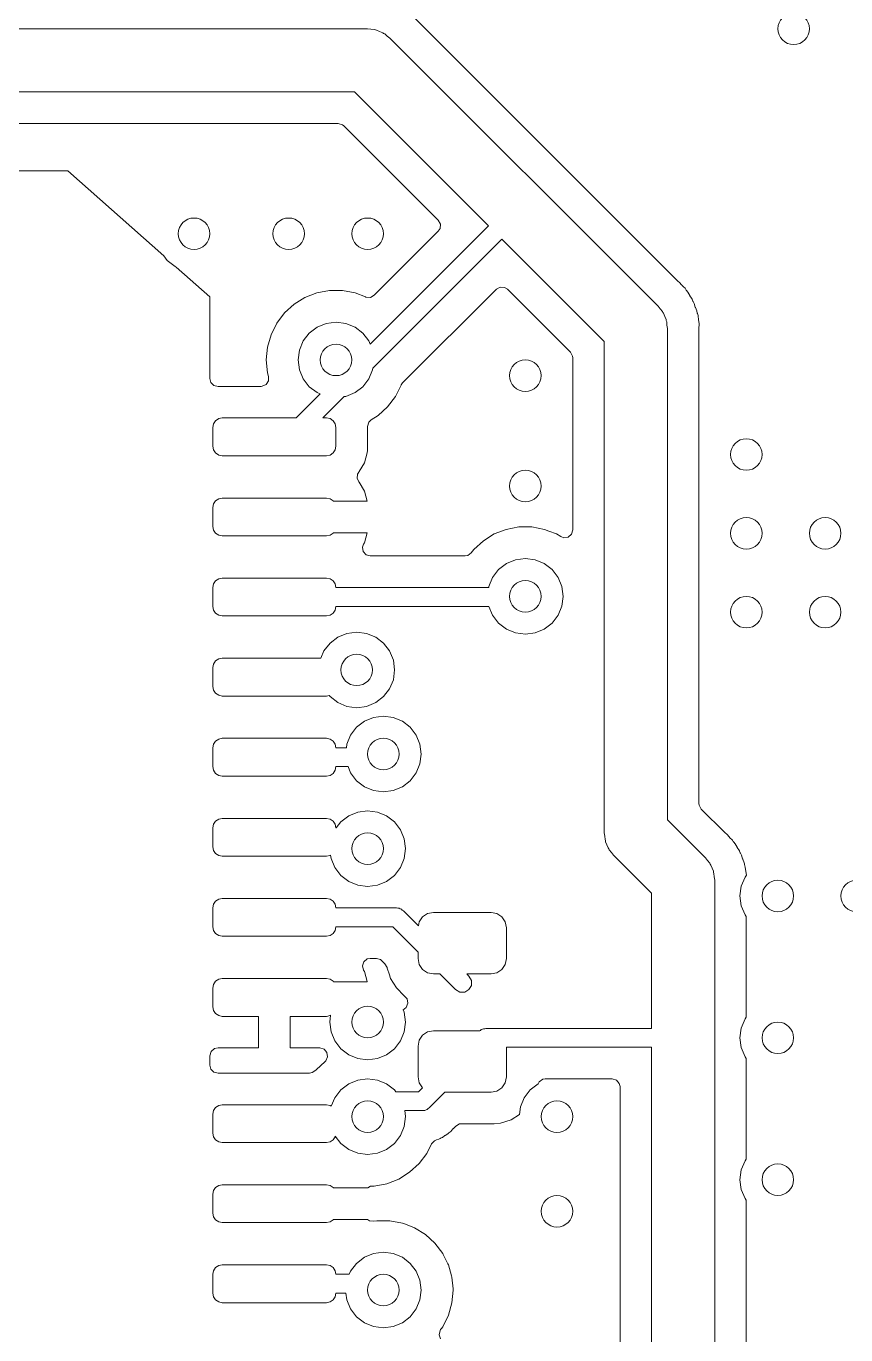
# Model space of a CAD drawing. Header units: millimetres. Extents: x 0 to 594, y 0 to 420.
# Drawn here: x 217.78 to 243.75, y 235.14 to 276.64 of the extents above; entities that cross this region are included whole.
import ezdxf

# ---------------------------------------------------------------- set-up
doc = ezdxf.new("R2010")
doc.units = ezdxf.units.MM
doc.linetypes.add('K5LT32768', pattern=[0])
picture_1 = doc.add_image_def('image1.png', size_in_pixel=(1000, 1000))

msp = doc.modelspace()

# ---------------------------------------------------------------- linework, layer by layer
at = {"color": 7, "linetype": 'K5LT32768', "lineweight": 18}
for p, q in [((238.419, 268.569), (230.033, 276.956)), ((214.9, 276.559), (225.6, 276.559)), ((225.6, 276.559), (228.6, 276.559)), ((228.6, 276.559), (228.706, 276.544)), ((228.706, 276.544), (228.812, 276.536)), ((228.812, 276.536), (228.846, 276.523)), ((228.846, 276.523), (228.882, 276.518)), ((228.882, 276.518), (228.979, 276.474)), ((228.979, 276.474), (229.079, 276.437)), ((229.079, 276.437), (229.108, 276.415)), ((229.108, 276.415), (229.14, 276.4)), ((229.14, 276.4), (229.221, 276.33)), ((229.221, 276.33), (229.307, 276.266)), ((229.307, 276.266), (237.807, 267.766)), ((225.6, 274.559), (214.6, 274.559)), ((228.186, 274.559), (225.6, 274.559)), ((232.431, 270.314), (228.186, 274.559)), ((214.396, 273.558), (225.396, 273.558)), ((225.396, 273.558), (227.668, 273.558)), ((227.668, 273.558), (227.802, 273.518)), ((227.802, 273.518), (227.844, 273.485)), ((227.844, 273.485), (230.84, 270.489)), ((219.1, 272.059), (202.6, 272.059)), ((222.137, 269.359), (219.1, 272.059)), ((228.679, 266.562), (232.431, 270.314)), ((230.84, 270.489), (230.907, 270.367)), ((230.897, 270.227), (230.84, 270.138)), ((230.907, 270.367), (230.897, 270.227)), ((232.855, 269.89), (228.766, 265.801)), ((230.84, 270.138), (228.81, 268.109)), ((236.1, 266.645), (232.855, 269.89)), ((222.251, 269.21), (222.137, 269.359)), ((222.5, 269.02), (222.251, 269.21)), ((222.536, 269.005), (222.5, 269.02)), ((223.6, 268.059), (222.536, 269.005)), ((238.431, 268.559), (238.419, 268.569)), ((238.486, 268.517), (238.431, 268.559)), ((226.995, 268.185), (226.615, 268.038)), ((227.396, 268.26), (226.995, 268.185)), ((227.804, 268.26), (227.396, 268.26)), ((228.205, 268.185), (227.804, 268.26)), ((228.53, 268.059), (228.205, 268.185)), ((229.709, 265.328), (232.679, 268.299)), ((232.679, 268.299), (232.802, 268.366)), ((232.802, 268.366), (232.941, 268.356)), ((232.941, 268.356), (233.03, 268.299)), ((233.03, 268.299), (235.026, 266.303)), ((238.549, 268.443), (238.486, 268.517)), ((238.565, 268.424), (238.549, 268.443)), ((238.572, 268.417), (238.565, 268.424)), ((238.608, 268.38), (238.572, 268.417)), ((238.659, 268.33), (238.608, 268.38)), ((238.696, 268.273), (238.659, 268.33)), ((238.706, 268.26), (238.696, 268.273)), ((238.751, 268.208), (238.706, 268.26)), ((238.81, 268.101), (238.751, 268.208)), ((223.6, 265.467), (223.6, 268.059)), ((226.268, 267.823), (225.966, 267.548)), ((226.614, 268.038), (226.268, 267.823)), ((228.545, 268.053), (228.53, 268.059)), ((228.548, 268.052), (228.545, 268.053)), ((228.687, 268.042), (228.548, 268.052)), ((228.81, 268.109), (228.687, 268.042)), ((237.807, 267.766), (237.871, 267.68)), ((238.815, 268.093), (238.81, 268.101)), ((238.863, 268.02), (238.815, 268.093)), ((238.883, 267.99), (238.863, 268.02)), ((238.908, 267.926), (238.883, 267.99)), ((238.915, 267.912), (238.908, 267.926)), ((238.948, 267.852), (238.915, 267.912)), ((238.985, 267.735), (238.948, 267.852)), ((238.988, 267.726), (238.985, 267.735)), ((239.033, 267.612), (238.988, 267.726)), ((225.966, 267.548), (225.72, 267.222)), ((237.871, 267.68), (237.941, 267.599)), ((237.941, 267.599), (237.956, 267.567)), ((237.956, 267.567), (237.977, 267.538)), ((237.977, 267.538), (238.015, 267.438)), ((238.015, 267.438), (238.059, 267.341)), ((238.059, 267.341), (238.064, 267.305)), ((238.064, 267.305), (238.077, 267.271)), ((239.046, 267.545), (239.033, 267.612)), ((239.049, 267.529), (239.046, 267.545)), ((239.07, 267.464), (239.049, 267.529)), ((239.071, 267.449), (239.07, 267.464)), ((239.082, 267.342), (239.071, 267.449)), ((239.084, 267.332), (239.082, 267.342)), ((239.105, 267.212), (239.084, 267.332)), ((225.72, 267.222), (225.539, 266.857)), ((226.561, 266.659), (226.751, 266.907)), ((226.751, 266.907), (227, 267.098)), ((227, 267.098), (227.289, 267.218)), ((227.289, 267.218), (227.6, 267.259)), ((227.6, 267.259), (227.91, 267.218)), ((227.91, 267.218), (228.2, 267.098)), ((228.2, 267.098), (228.448, 266.907)), ((228.448, 266.907), (228.639, 266.659)), ((238.077, 267.271), (238.085, 267.165)), ((238.085, 267.165), (238.1, 267.059)), ((238.1, 267.059), (238.1, 251.473)), ((239.101, 267.033), (239.105, 267.212)), ((239.101, 251.99), (239.101, 267.033)), ((225.427, 266.465), (225.389, 266.059)), ((225.539, 266.857), (225.427, 266.465)), ((226.441, 266.369), (226.561, 266.659)), ((228.639, 266.659), (228.679, 266.562)), ((236.1, 251.059), (236.1, 266.645)), ((225.389, 266.059), (225.427, 265.653)), ((226.4, 266.059), (226.441, 266.369)), ((226.441, 265.748), (226.4, 266.059)), ((235.026, 266.303), (235.093, 266.18)), ((235.093, 266.18), (235.099, 266.127)), ((235.099, 266.127), (235.099, 260.665)), ((225.427, 265.653), (225.46, 265.536)), ((226.561, 265.459), (226.441, 265.748)), ((228.759, 265.748), (228.639, 265.459)), ((228.766, 265.801), (228.759, 265.748)), ((223.631, 265.347), (223.6, 265.467)), ((223.73, 265.249), (223.631, 265.347)), ((223.867, 265.22), (223.73, 265.249)), ((225.222, 265.22), (223.863, 265.22)), ((223.863, 265.22), (223.867, 265.22)), ((225.255, 265.222), (225.222, 265.22)), ((225.383, 265.279), (225.255, 265.222)), ((225.459, 265.396), (225.383, 265.279)), ((225.46, 265.536), (225.459, 265.396)), ((226.751, 265.21), (226.561, 265.459)), ((227, 265.02), (226.751, 265.21)), ((228.448, 265.21), (228.2, 265.02)), ((228.639, 265.459), (228.448, 265.21)), ((229.479, 264.895), (229.661, 265.26)), ((229.661, 265.26), (229.663, 265.264)), ((229.663, 265.264), (229.709, 265.328)), ((226.336, 264.219), (227.096, 264.98)), ((227.096, 264.98), (227, 265.02)), ((227.858, 264.893), (227.184, 264.219)), ((227.91, 264.9), (227.858, 264.893)), ((228.2, 265.02), (227.91, 264.9)), ((229.233, 264.57), (229.479, 264.895)), ((228.932, 264.295), (229.233, 264.57)), ((223.695, 263.919), (223.718, 264.034)), ((223.718, 264.034), (223.783, 264.131)), ((223.783, 264.131), (223.88, 264.196)), ((223.88, 264.196), (223.995, 264.219)), ((223.995, 264.219), (226.336, 264.219)), ((227.184, 264.219), (227.295, 264.219)), ((227.295, 264.219), (227.41, 264.196)), ((227.41, 264.196), (227.507, 264.131)), ((227.507, 264.131), (227.572, 264.034)), ((227.572, 264.034), (227.595, 263.919)), ((228.596, 263.949), (228.635, 264.083)), ((228.635, 264.083), (228.713, 264.16)), ((228.713, 264.16), (228.932, 264.295)), ((223.695, 263.319), (223.695, 263.919)), ((227.595, 263.919), (227.595, 263.319)), ((228.596, 263.187), (228.596, 263.949)), ((223.718, 263.204), (223.695, 263.319)), ((223.783, 263.107), (223.718, 263.204)), ((227.572, 263.204), (227.507, 263.107)), ((227.595, 263.319), (227.572, 263.204)), ((228.59, 263.114), (228.596, 263.187)), ((223.88, 263.042), (223.783, 263.107)), ((223.995, 263.019), (223.88, 263.042)), ((227.295, 263.019), (223.995, 263.019)), ((227.41, 263.042), (227.295, 263.019)), ((227.507, 263.107), (227.41, 263.042)), ((228.331, 262.515), (228.498, 262.798)), ((228.498, 262.798), (228.59, 263.114)), ((228.272, 262.295), (228.282, 262.435)), ((228.282, 262.435), (228.324, 262.5)), ((228.321, 262.503), (228.331, 262.515)), ((228.324, 262.5), (228.321, 262.503)), ((228.326, 262.198), (228.272, 262.295)), ((228.321, 262.194), (228.326, 262.198)), ((228.33, 262.182), (228.321, 262.194)), ((228.497, 261.899), (228.33, 262.182)), ((228.589, 261.584), (228.497, 261.899)), ((223.695, 261.379), (223.718, 261.494)), ((223.718, 261.494), (223.783, 261.591)), ((223.783, 261.591), (223.88, 261.656)), ((223.88, 261.656), (223.995, 261.679)), ((223.995, 261.679), (227.295, 261.679)), ((227.295, 261.679), (227.41, 261.656)), ((227.41, 261.656), (227.507, 261.591)), ((227.507, 261.591), (227.515, 261.579)), ((227.515, 261.579), (228.589, 261.579)), ((228.589, 261.579), (228.589, 261.584)), ((223.695, 260.779), (223.695, 261.379)), ((223.718, 260.664), (223.695, 260.779)), ((223.783, 260.567), (223.718, 260.664)), ((232.995, 260.685), (232.615, 260.538)), ((233.396, 260.76), (232.995, 260.685)), ((233.804, 260.76), (233.396, 260.76)), ((234.205, 260.685), (233.804, 260.76)), ((234.343, 260.631), (234.205, 260.685)), ((235.099, 260.665), (235.059, 260.531)), ((223.88, 260.502), (223.783, 260.567)), ((223.995, 260.479), (223.88, 260.502)), ((227.295, 260.479), (223.995, 260.479)), ((227.41, 260.502), (227.295, 260.479)), ((227.507, 260.567), (227.41, 260.502)), ((227.515, 260.579), (227.507, 260.567)), ((228.589, 260.579), (227.515, 260.579)), ((228.471, 260.214), (228.497, 260.258)), ((228.497, 260.258), (228.589, 260.574)), ((228.589, 260.574), (228.589, 260.579)), ((232.268, 260.323), (231.966, 260.048)), ((232.614, 260.538), (232.268, 260.323)), ((234.585, 260.538), (234.343, 260.631)), ((234.72, 260.454), (234.585, 260.538)), ((234.815, 260.419), (234.72, 260.454)), ((234.954, 260.439), (234.815, 260.419)), ((235.059, 260.531), (234.954, 260.439)), ((228.439, 260.123), (228.471, 260.214)), ((228.459, 259.985), (228.439, 260.123)), ((228.55, 259.879), (228.459, 259.985)), ((228.685, 259.84), (228.55, 259.879)), ((231.686, 259.84), (228.685, 259.84)), ((231.771, 259.855), (231.686, 259.84)), ((231.883, 259.938), (231.771, 259.855)), ((231.966, 260.048), (231.883, 259.938)), ((232.561, 259.159), (232.751, 259.407)), ((232.751, 259.407), (233, 259.598)), ((233, 259.598), (233.289, 259.718)), ((233.289, 259.718), (233.6, 259.759)), ((233.6, 259.759), (233.91, 259.718)), ((233.91, 259.718), (234.2, 259.598)), ((234.2, 259.598), (234.448, 259.407)), ((234.448, 259.407), (234.639, 259.159)), ((223.718, 258.954), (223.783, 259.051)), ((223.783, 259.051), (223.88, 259.116)), ((223.88, 259.116), (223.995, 259.139)), ((223.995, 259.139), (227.295, 259.139)), ((227.295, 259.139), (227.41, 259.116)), ((227.41, 259.116), (227.507, 259.051)), ((227.507, 259.051), (227.572, 258.954)), ((232.441, 258.869), (232.561, 259.159)), ((234.639, 259.159), (234.759, 258.869)), ((223.695, 258.839), (223.718, 258.954)), ((223.695, 258.239), (223.695, 258.839)), ((227.572, 258.954), (227.595, 258.839)), ((227.595, 258.839), (232.437, 258.839)), ((232.437, 258.839), (232.441, 258.869)), ((234.759, 258.869), (234.8, 258.559)), ((223.718, 258.124), (223.695, 258.239)), ((227.595, 258.239), (227.572, 258.124)), ((232.445, 258.239), (227.595, 258.239)), ((232.561, 257.959), (232.445, 258.239)), ((234.759, 258.248), (234.639, 257.959)), ((234.8, 258.559), (234.759, 258.248)), ((223.783, 258.027), (223.718, 258.124)), ((223.88, 257.962), (223.783, 258.027)), ((223.995, 257.939), (223.88, 257.962)), ((227.295, 257.939), (223.995, 257.939)), ((227.41, 257.962), (227.295, 257.939)), ((227.507, 258.027), (227.41, 257.962)), ((227.572, 258.124), (227.507, 258.027)), ((232.751, 257.71), (232.561, 257.959)), ((234.639, 257.959), (234.448, 257.71)), ((227.656, 257.267), (227.946, 257.387)), ((227.946, 257.387), (228.256, 257.428)), ((228.256, 257.428), (228.567, 257.387)), ((228.567, 257.387), (228.856, 257.267)), ((233, 257.52), (232.751, 257.71)), ((233.289, 257.4), (233, 257.52)), ((233.6, 257.359), (233.289, 257.4)), ((233.91, 257.4), (233.6, 257.359)), ((234.2, 257.52), (233.91, 257.4)), ((234.448, 257.71), (234.2, 257.52)), ((227.217, 256.828), (227.408, 257.076)), ((227.408, 257.076), (227.656, 257.267)), ((228.856, 257.267), (229.105, 257.076)), ((229.105, 257.076), (229.296, 256.828)), ((223.718, 256.414), (223.783, 256.511)), ((223.783, 256.511), (223.88, 256.576)), ((223.88, 256.576), (223.995, 256.599)), ((223.995, 256.599), (227.122, 256.599)), ((227.122, 256.599), (227.217, 256.828)), ((229.296, 256.828), (229.416, 256.538)), ((229.416, 256.538), (229.456, 256.228)), ((223.695, 256.299), (223.718, 256.414)), ((223.695, 255.699), (223.695, 256.299)), ((229.456, 256.228), (229.416, 255.917)), ((223.718, 255.584), (223.695, 255.699)), ((229.416, 255.917), (229.296, 255.628)), ((223.783, 255.487), (223.718, 255.584)), ((223.88, 255.422), (223.783, 255.487)), ((223.995, 255.399), (223.88, 255.422)), ((227.295, 255.399), (223.995, 255.399)), ((227.38, 255.416), (227.295, 255.399)), ((227.408, 255.379), (227.38, 255.416)), ((227.656, 255.189), (227.408, 255.379)), ((229.105, 255.379), (228.856, 255.189)), ((229.296, 255.628), (229.105, 255.379)), ((227.946, 255.069), (227.656, 255.189)), ((228.256, 255.028), (227.946, 255.069)), ((228.567, 255.069), (228.256, 255.028)), ((228.856, 255.189), (228.567, 255.069)), ((228.251, 254.407), (228.5, 254.598)), ((228.5, 254.598), (228.789, 254.718)), ((228.789, 254.718), (229.1, 254.759)), ((229.1, 254.759), (229.41, 254.718)), ((229.41, 254.718), (229.7, 254.598)), ((229.7, 254.598), (229.948, 254.407)), ((223.783, 253.971), (223.88, 254.036)), ((223.88, 254.036), (223.995, 254.059)), ((223.995, 254.059), (227.295, 254.059)), ((227.295, 254.059), (227.41, 254.036)), ((227.41, 254.036), (227.507, 253.971)), ((227.941, 253.869), (228.061, 254.159)), ((228.061, 254.159), (228.251, 254.407)), ((229.948, 254.407), (230.139, 254.159)), ((230.139, 254.159), (230.259, 253.869)), ((223.695, 253.759), (223.718, 253.874)), ((223.695, 253.159), (223.695, 253.759)), ((223.718, 253.874), (223.783, 253.971)), ((227.507, 253.971), (227.572, 253.874)), ((227.572, 253.874), (227.595, 253.759)), ((227.595, 253.759), (227.926, 253.759)), ((227.926, 253.759), (227.941, 253.869)), ((230.259, 253.869), (230.3, 253.559)), ((230.259, 253.248), (230.139, 252.959)), ((230.3, 253.559), (230.259, 253.248)), ((223.718, 253.044), (223.695, 253.159)), ((223.783, 252.947), (223.718, 253.044)), ((223.88, 252.882), (223.783, 252.947)), ((223.995, 252.859), (223.88, 252.882)), ((227.295, 252.859), (223.995, 252.859)), ((227.41, 252.882), (227.295, 252.859)), ((227.507, 252.947), (227.41, 252.882)), ((227.572, 253.044), (227.507, 252.947)), ((227.595, 253.159), (227.572, 253.044)), ((227.978, 253.159), (227.595, 253.159)), ((228.061, 252.959), (227.978, 253.159)), ((228.251, 252.71), (228.061, 252.959)), ((230.139, 252.959), (229.948, 252.71)), ((228.5, 252.52), (228.251, 252.71)), ((228.789, 252.4), (228.5, 252.52)), ((229.1, 252.359), (228.789, 252.4)), ((229.41, 252.4), (229.1, 252.359)), ((229.7, 252.52), (229.41, 252.4)), ((229.948, 252.71), (229.7, 252.52)), ((239.106, 251.938), (239.101, 251.99)), ((239.173, 251.815), (239.106, 251.938)), ((223.88, 251.496), (223.995, 251.519)), ((223.995, 251.519), (227.295, 251.519)), ((227.295, 251.519), (227.41, 251.496)), ((227.751, 251.407), (228, 251.598)), ((228, 251.598), (228.289, 251.718)), ((228.289, 251.718), (228.6, 251.759)), ((228.6, 251.759), (228.91, 251.718)), ((228.91, 251.718), (229.2, 251.598)), ((229.2, 251.598), (229.448, 251.407)), ((239.919, 251.069), (239.173, 251.815)), ((223.695, 251.219), (223.718, 251.334)), ((223.695, 250.619), (223.695, 251.219)), ((223.718, 251.334), (223.783, 251.431)), ((223.783, 251.431), (223.88, 251.496)), ((227.41, 251.496), (227.507, 251.431)), ((227.507, 251.431), (227.572, 251.334)), ((227.572, 251.334), (227.595, 251.219)), ((227.595, 251.219), (227.607, 251.219)), ((227.607, 251.219), (227.751, 251.407)), ((229.448, 251.407), (229.639, 251.159)), ((229.639, 251.159), (229.759, 250.869)), ((238.1, 251.473), (239.307, 250.266)), ((229.759, 250.869), (229.8, 250.559)), ((236.115, 250.953), (236.1, 251.059)), ((236.123, 250.846), (236.115, 250.953)), ((236.135, 250.813), (236.123, 250.846)), ((236.14, 250.777), (236.135, 250.813)), ((236.185, 250.68), (236.14, 250.777)), ((236.222, 250.58), (236.185, 250.68)), ((239.931, 251.059), (239.919, 251.069)), ((239.986, 251.017), (239.931, 251.059)), ((240.065, 250.924), (239.986, 251.017)), ((240.072, 250.917), (240.065, 250.924)), ((240.159, 250.83), (240.072, 250.917)), ((240.188, 250.785), (240.159, 250.83)), ((240.196, 250.773), (240.188, 250.785)), ((240.206, 250.76), (240.196, 250.773)), ((240.251, 250.708), (240.206, 250.76)), ((240.281, 250.654), (240.251, 250.708)), ((223.718, 250.504), (223.695, 250.619)), ((223.783, 250.407), (223.718, 250.504)), ((223.88, 250.342), (223.783, 250.407)), ((223.995, 250.319), (223.88, 250.342)), ((227.295, 250.319), (223.995, 250.319)), ((227.41, 250.342), (227.295, 250.319)), ((227.427, 250.353), (227.41, 250.342)), ((227.441, 250.248), (227.427, 250.353)), ((229.8, 250.559), (229.759, 250.248)), ((236.244, 250.551), (236.222, 250.58)), ((236.259, 250.518), (236.244, 250.551)), ((236.329, 250.437), (236.259, 250.518)), ((236.393, 250.352), (236.329, 250.437)), ((237.6, 249.145), (236.393, 250.352)), ((239.307, 250.266), (239.371, 250.18)), ((240.31, 250.601), (240.281, 250.654)), ((240.315, 250.593), (240.31, 250.601)), ((240.383, 250.49), (240.315, 250.593)), ((240.386, 250.48), (240.383, 250.49)), ((240.408, 250.426), (240.386, 250.48)), ((240.415, 250.412), (240.408, 250.426)), ((240.448, 250.352), (240.415, 250.412)), ((240.485, 250.235), (240.448, 250.352)), ((227.561, 249.959), (227.441, 250.248)), ((227.751, 249.71), (227.561, 249.959)), ((229.639, 249.959), (229.448, 249.71)), ((229.759, 250.248), (229.639, 249.959)), ((239.371, 250.18), (239.441, 250.099)), ((239.441, 250.099), (239.456, 250.067)), ((239.456, 250.067), (239.477, 250.038)), ((239.477, 250.038), (239.515, 249.938)), ((239.515, 249.938), (239.559, 249.841)), ((240.488, 250.226), (240.485, 250.235)), ((240.533, 250.112), (240.488, 250.226)), ((240.539, 250.082), (240.533, 250.112)), ((240.546, 250.045), (240.539, 250.082)), ((240.549, 250.029), (240.546, 250.045)), ((240.57, 249.964), (240.549, 250.029)), ((240.582, 249.842), (240.57, 249.964)), ((228, 249.52), (227.751, 249.71)), ((228.289, 249.4), (228, 249.52)), ((229.2, 249.52), (228.91, 249.4)), ((229.448, 249.71), (229.2, 249.52)), ((239.559, 249.841), (239.564, 249.805)), ((239.564, 249.805), (239.577, 249.771)), ((239.577, 249.771), (239.585, 249.665)), ((239.585, 249.665), (239.6, 249.559)), ((239.6, 249.559), (239.6, 226.559)), ((240.441, 249.369), (240.561, 249.659)), ((240.561, 249.659), (240.604, 249.716)), ((240.584, 249.832), (240.582, 249.842)), ((240.604, 249.716), (240.584, 249.832)), ((228.6, 249.359), (228.289, 249.4)), ((228.91, 249.4), (228.6, 249.359)), ((237.6, 244.859), (237.6, 249.145)), ((240.4, 249.059), (240.441, 249.369)), ((240.441, 248.748), (240.4, 249.059)), ((223.695, 248.679), (223.718, 248.794)), ((223.695, 248.079), (223.695, 248.679)), ((223.718, 248.794), (223.783, 248.891)), ((223.783, 248.891), (223.88, 248.956)), ((223.88, 248.956), (223.995, 248.979)), ((223.995, 248.979), (227.295, 248.979)), ((227.295, 248.979), (227.41, 248.956)), ((227.41, 248.956), (227.507, 248.891)), ((227.507, 248.891), (227.572, 248.794)), ((227.572, 248.794), (227.595, 248.679)), ((227.595, 248.679), (229.52, 248.679)), ((229.52, 248.679), (229.558, 248.669)), ((229.558, 248.669), (229.597, 248.669)), ((229.597, 248.669), (229.632, 248.649)), ((229.632, 248.649), (229.67, 248.639)), ((229.67, 248.639), (229.698, 248.611)), ((229.698, 248.611), (229.732, 248.591)), ((240.561, 248.459), (240.441, 248.748)), ((229.732, 248.591), (230.213, 248.11)), ((230.213, 248.11), (230.237, 248.233)), ((230.237, 248.233), (230.343, 248.391)), ((230.343, 248.391), (230.501, 248.497)), ((230.501, 248.497), (230.687, 248.534)), ((230.687, 248.534), (232.512, 248.534)), ((232.512, 248.534), (232.699, 248.497)), ((232.699, 248.497), (232.857, 248.391)), ((232.857, 248.391), (232.963, 248.233)), ((232.963, 248.233), (233, 248.046)), ((240.601, 248.406), (240.561, 248.459)), ((240.601, 245.211), (240.601, 248.406)), ((223.718, 247.964), (223.695, 248.079)), ((223.783, 247.867), (223.718, 247.964)), ((223.88, 247.802), (223.783, 247.867)), ((223.995, 247.779), (223.88, 247.802)), ((227.295, 247.779), (223.995, 247.779)), ((227.41, 247.802), (227.295, 247.779)), ((227.507, 247.867), (227.41, 247.802)), ((227.572, 247.964), (227.507, 247.867)), ((227.595, 248.079), (227.572, 247.964)), ((229.396, 248.079), (227.595, 248.079)), ((230.2, 247.275), (229.396, 248.079)), ((233, 248.046), (233, 247.071)), ((228.437, 246.839), (228.481, 246.972)), ((228.481, 246.972), (228.59, 247.059)), ((228.59, 247.059), (228.685, 247.078)), ((228.685, 247.078), (228.878, 247.078)), ((228.878, 247.078), (229.012, 247.038)), ((229.012, 247.038), (229.054, 247.005)), ((229.054, 247.005), (229.149, 246.91)), ((230.2, 247.071), (230.2, 247.275)), ((230.237, 246.885), (230.2, 247.071)), ((233, 247.071), (232.963, 246.885)), ((228.471, 246.704), (228.437, 246.839)), ((228.497, 246.659), (228.471, 246.704)), ((228.589, 246.344), (228.497, 246.659)), ((229.149, 246.91), (229.216, 246.787)), ((229.216, 246.787), (229.218, 246.778)), ((229.218, 246.778), (229.22, 246.768)), ((229.22, 246.768), (229.289, 246.559)), ((229.289, 246.559), (229.329, 246.438)), ((230.343, 246.727), (230.237, 246.885)), ((230.501, 246.621), (230.343, 246.727)), ((230.687, 246.584), (230.501, 246.621)), ((230.891, 246.584), (230.687, 246.584)), ((231.388, 246.087), (230.891, 246.584)), ((232.512, 246.584), (231.739, 246.584)), ((231.739, 246.584), (231.812, 246.511)), ((232.699, 246.621), (232.512, 246.584)), ((232.857, 246.727), (232.699, 246.621)), ((232.963, 246.885), (232.857, 246.727)), ((223.695, 246.139), (223.718, 246.254)), ((223.695, 245.539), (223.695, 246.139)), ((223.718, 246.254), (223.783, 246.351)), ((223.783, 246.351), (223.88, 246.416)), ((223.88, 246.416), (223.995, 246.439)), ((223.995, 246.439), (227.295, 246.439)), ((227.295, 246.439), (227.41, 246.416)), ((227.41, 246.416), (227.507, 246.351)), ((227.507, 246.351), (227.515, 246.339)), ((227.515, 246.339), (228.589, 246.339)), ((228.589, 246.339), (228.589, 246.344)), ((229.329, 246.438), (229.512, 246.142)), ((229.512, 246.142), (229.758, 245.896)), ((231.812, 246.511), (231.89, 246.376)), ((231.89, 246.221), (231.812, 246.087)), ((231.89, 246.376), (231.89, 246.221)), ((229.758, 245.896), (229.759, 245.895)), ((229.759, 245.895), (229.76, 245.894)), ((229.76, 245.894), (229.769, 245.887)), ((229.769, 245.887), (229.768, 245.885)), ((229.768, 245.885), (229.853, 245.791)), ((229.853, 245.791), (229.875, 245.653)), ((231.522, 246.009), (231.388, 246.087)), ((231.677, 246.009), (231.522, 246.009)), ((231.812, 246.087), (231.677, 246.009)), ((223.718, 245.424), (223.695, 245.539)), ((223.783, 245.327), (223.718, 245.424)), ((223.88, 245.262), (223.783, 245.327)), ((229.758, 245.472), (229.729, 245.443)), ((229.729, 245.443), (229.759, 245.369)), ((229.759, 245.473), (229.758, 245.472)), ((229.762, 245.476), (229.759, 245.473)), ((229.759, 245.369), (229.8, 245.059)), ((229.769, 245.481), (229.762, 245.476)), ((229.819, 245.525), (229.769, 245.481)), ((229.769, 245.481), (229.769, 245.481)), ((229.875, 245.653), (229.819, 245.525)), ((223.995, 245.239), (223.88, 245.262)), ((225.145, 245.239), (223.995, 245.239)), ((225.145, 244.239), (225.145, 245.239)), ((227.295, 245.239), (226.145, 245.239)), ((226.145, 245.239), (226.145, 244.239)), ((227.41, 245.262), (227.295, 245.239)), ((227.4, 245.059), (227.428, 245.274)), ((227.441, 244.748), (227.4, 245.059)), ((227.428, 245.274), (227.41, 245.262)), ((229.8, 245.059), (229.759, 244.748)), ((240.4, 244.559), (240.441, 244.869)), ((240.441, 244.869), (240.561, 245.159)), ((240.561, 245.159), (240.601, 245.211)), ((227.561, 244.459), (227.441, 244.748)), ((227.751, 244.21), (227.561, 244.459)), ((229.639, 244.459), (229.448, 244.21)), ((229.759, 244.748), (229.639, 244.459)), ((230.2, 244.296), (230.237, 244.483)), ((230.237, 244.483), (230.343, 244.641)), ((230.343, 244.641), (230.501, 244.747)), ((230.501, 244.747), (230.687, 244.784)), ((230.687, 244.784), (232.16, 244.784)), ((232.16, 244.784), (232.172, 244.791)), ((232.172, 244.791), (232.2, 244.819)), ((232.2, 244.819), (232.238, 244.829)), ((232.238, 244.829), (232.272, 244.849)), ((232.272, 244.849), (232.312, 244.849)), ((232.312, 244.849), (232.35, 244.859)), ((232.35, 244.859), (237.6, 244.859)), ((240.441, 244.248), (240.4, 244.559)), ((223.6, 243.991), (223.639, 244.125)), ((223.639, 244.125), (223.745, 244.217)), ((223.745, 244.217), (223.867, 244.239)), ((223.863, 244.239), (225.145, 244.239)), ((223.867, 244.239), (223.864, 244.239)), ((226.145, 244.239), (227.084, 244.239)), ((227.084, 244.239), (227.218, 244.199)), ((227.218, 244.199), (227.309, 244.094)), ((227.309, 244.094), (227.329, 243.956)), ((228, 244.02), (227.751, 244.21)), ((229.448, 244.21), (229.2, 244.02)), ((230.2, 243.321), (230.2, 244.296)), ((237.6, 244.259), (233, 244.259)), ((233, 244.259), (233, 243.321)), ((237.6, 227.059), (237.6, 244.259)), ((240.561, 243.959), (240.441, 244.248)), ((223.6, 243.687), (223.6, 243.991)), ((223.631, 243.567), (223.6, 243.687)), ((227.251, 243.808), (226.966, 243.548)), ((227.271, 243.828), (227.251, 243.808)), ((227.329, 243.956), (227.271, 243.828)), ((228.289, 243.9), (228, 244.02)), ((228.6, 243.859), (228.289, 243.9)), ((228.91, 243.9), (228.6, 243.859)), ((229.2, 244.02), (228.91, 243.9)), ((240.601, 243.906), (240.561, 243.959)), ((240.601, 240.711), (240.601, 243.906)), ((223.73, 243.469), (223.631, 243.567)), ((223.867, 243.44), (223.73, 243.469)), ((226.761, 243.44), (223.863, 243.44)), ((223.863, 243.44), (223.867, 243.44)), ((226.847, 243.455), (226.761, 243.44)), ((226.959, 243.538), (226.847, 243.455)), ((226.966, 243.548), (226.959, 243.538)), ((228, 243.098), (228.289, 243.218)), ((228.289, 243.218), (228.6, 243.259)), ((228.6, 243.259), (228.91, 243.218)), ((228.91, 243.218), (229.2, 243.098)), ((230.237, 243.135), (230.2, 243.321)), ((233, 243.321), (232.963, 243.135)), ((234.034, 243.164), (234.149, 243.245)), ((234.149, 243.245), (234.228, 243.258)), ((234.228, 243.258), (234.592, 243.258)), ((234.592, 243.258), (234.6, 243.259)), ((234.6, 243.259), (234.607, 243.258)), ((234.607, 243.258), (236.351, 243.258)), ((236.351, 243.258), (236.485, 243.218)), ((236.485, 243.218), (236.576, 243.113)), ((227.561, 242.659), (227.751, 242.907)), ((227.751, 242.907), (228, 243.098)), ((229.2, 243.098), (229.448, 242.907)), ((229.448, 242.907), (229.493, 242.849)), ((229.493, 242.849), (230.216, 242.849)), ((230.216, 242.849), (230.343, 242.976)), ((230.343, 242.977), (230.237, 243.135)), ((230.343, 242.976), (230.343, 242.977)), ((231.049, 242.834), (230.552, 242.337)), ((232.512, 242.834), (231.049, 242.834)), ((232.699, 242.871), (232.512, 242.834)), ((232.857, 242.977), (232.699, 242.871)), ((232.963, 243.135), (232.857, 242.977)), ((233.561, 242.659), (233.751, 242.907)), ((233.751, 242.907), (234, 243.098)), ((234, 243.098), (234.009, 243.102)), ((234.009, 243.102), (234.034, 243.164)), ((236.576, 243.113), (236.599, 243.01)), ((236.599, 243.01), (236.599, 229.041)), ((223.783, 242.351), (223.88, 242.416)), ((223.88, 242.416), (223.995, 242.439)), ((223.995, 242.439), (227.295, 242.439)), ((227.295, 242.439), (227.41, 242.416)), ((227.41, 242.416), (227.449, 242.39)), ((227.449, 242.39), (227.561, 242.659)), ((233.441, 242.369), (233.561, 242.659)), ((223.695, 242.139), (223.718, 242.254)), ((223.695, 241.539), (223.695, 242.139)), ((223.718, 242.254), (223.783, 242.351)), ((229.8, 242.059), (229.759, 241.748)), ((230.34, 242.249), (229.775, 242.249)), ((229.775, 242.249), (229.8, 242.059)), ((230.378, 242.259), (230.34, 242.249)), ((230.417, 242.259), (230.378, 242.259)), ((230.452, 242.279), (230.417, 242.259)), ((230.49, 242.289), (230.452, 242.279)), ((230.518, 242.317), (230.49, 242.289)), ((230.552, 242.337), (230.518, 242.317)), ((233.146, 241.963), (233.409, 242.125)), ((233.409, 242.125), (233.441, 242.369)), ((229.759, 241.748), (229.639, 241.459)), ((231.174, 241.543), (231.203, 241.568)), ((231.203, 241.568), (231.237, 241.593)), ((231.237, 241.593), (231.299, 241.668)), ((231.299, 241.668), (231.307, 241.676)), ((231.307, 241.676), (231.391, 241.76)), ((231.391, 241.76), (231.514, 241.827)), ((231.514, 241.827), (231.566, 241.833)), ((231.566, 241.833), (232.611, 241.833)), ((232.611, 241.833), (232.815, 241.854)), ((232.815, 241.854), (233.146, 241.963)), ((223.718, 241.424), (223.695, 241.539)), ((223.783, 241.327), (223.718, 241.424)), ((223.88, 241.262), (223.783, 241.327)), ((223.995, 241.239), (223.88, 241.262)), ((227.295, 241.239), (223.995, 241.239)), ((227.41, 241.262), (227.295, 241.239)), ((227.507, 241.327), (227.41, 241.262)), ((227.572, 241.424), (227.507, 241.327)), ((227.575, 241.44), (227.572, 241.424)), ((227.751, 241.21), (227.575, 241.44)), ((228, 241.02), (227.751, 241.21)), ((229.448, 241.21), (229.2, 241.02)), ((229.639, 241.459), (229.448, 241.21)), ((230.479, 240.895), (230.628, 241.195)), ((230.628, 241.195), (230.723, 241.297)), ((230.723, 241.297), (230.781, 241.322)), ((230.781, 241.322), (230.861, 241.345)), ((230.861, 241.345), (230.897, 241.367)), ((230.897, 241.367), (230.932, 241.384)), ((230.932, 241.384), (230.972, 241.4)), ((230.972, 241.4), (231.05, 241.457)), ((231.05, 241.457), (231.06, 241.463)), ((231.06, 241.463), (231.144, 241.513)), ((231.144, 241.513), (231.174, 241.543)), ((228.289, 240.9), (228, 241.02)), ((228.6, 240.859), (228.289, 240.9)), ((228.91, 240.9), (228.6, 240.859)), ((229.2, 241.02), (228.91, 240.9)), ((230.233, 240.57), (230.479, 240.895)), ((229.932, 240.295), (230.233, 240.57)), ((240.4, 240.059), (240.441, 240.369)), ((240.441, 240.369), (240.561, 240.659)), ((240.561, 240.659), (240.601, 240.711)), ((223.88, 239.876), (223.995, 239.899)), ((223.995, 239.899), (227.295, 239.899)), ((227.295, 239.899), (227.41, 239.876)), ((228.804, 239.858), (229.205, 239.933)), ((229.205, 239.933), (229.585, 240.08)), ((229.585, 240.08), (229.932, 240.295)), ((240.441, 239.748), (240.4, 240.059)), ((223.695, 239.599), (223.718, 239.714)), ((223.695, 238.999), (223.695, 239.599)), ((223.718, 239.714), (223.783, 239.811)), ((223.783, 239.811), (223.88, 239.876)), ((227.41, 239.876), (227.507, 239.811)), ((227.507, 239.811), (227.515, 239.799)), ((227.515, 239.799), (228.605, 239.799)), ((228.605, 239.799), (228.69, 239.85)), ((228.69, 239.85), (228.752, 239.858)), ((228.752, 239.858), (228.804, 239.858)), ((240.561, 239.459), (240.441, 239.748)), ((240.601, 239.406), (240.561, 239.459)), ((240.601, 214.49), (240.601, 239.406)), ((223.718, 238.884), (223.695, 238.999)), ((223.783, 238.787), (223.718, 238.884)), ((223.88, 238.722), (223.783, 238.787)), ((223.995, 238.699), (223.88, 238.722)), ((227.295, 238.699), (223.995, 238.699)), ((227.41, 238.722), (227.295, 238.699)), ((227.507, 238.787), (227.41, 238.722)), ((227.515, 238.799), (227.507, 238.787)), ((228.599, 238.799), (227.515, 238.799)), ((228.661, 238.756), (228.599, 238.799)), ((228.8, 238.742), (228.661, 238.756)), ((228.896, 238.76), (228.8, 238.742)), ((229.304, 238.76), (228.896, 238.76)), ((229.705, 238.685), (229.304, 238.76)), ((229.746, 238.669), (229.705, 238.685)), ((230.085, 238.538), (229.746, 238.669)), ((230.432, 238.323), (230.085, 238.538)), ((230.733, 238.048), (230.432, 238.323)), ((230.979, 237.722), (230.733, 238.048)), ((228.061, 237.159), (228.251, 237.407)), ((228.251, 237.407), (228.5, 237.598)), ((228.5, 237.598), (228.789, 237.718)), ((228.789, 237.718), (229.1, 237.759)), ((229.1, 237.759), (229.41, 237.718)), ((229.41, 237.718), (229.7, 237.598)), ((229.7, 237.598), (229.948, 237.407)), ((229.948, 237.407), (230.139, 237.159)), ((230.999, 237.682), (230.979, 237.722)), ((231.146, 237.387), (230.999, 237.682)), ((223.695, 237.059), (223.718, 237.174)), ((223.695, 236.459), (223.695, 237.059)), ((223.718, 237.174), (223.783, 237.271)), ((223.783, 237.271), (223.88, 237.336)), ((223.88, 237.336), (223.995, 237.359)), ((223.995, 237.359), (227.295, 237.359)), ((227.295, 237.359), (227.41, 237.336)), ((227.41, 237.336), (227.507, 237.271)), ((227.507, 237.271), (227.572, 237.174)), ((227.572, 237.174), (227.595, 237.059)), ((227.595, 237.059), (228.019, 237.059)), ((228.019, 237.059), (228.061, 237.159)), ((230.139, 237.159), (230.259, 236.869)), ((231.161, 237.357), (231.146, 237.387)), ((231.259, 237.013), (231.161, 237.357)), ((231.273, 236.965), (231.259, 237.013)), ((230.259, 236.869), (230.3, 236.559)), ((231.306, 236.601), (231.273, 236.965)), ((231.31, 236.559), (231.306, 236.601)), ((223.718, 236.344), (223.695, 236.459)), ((223.783, 236.247), (223.718, 236.344)), ((223.88, 236.182), (223.783, 236.247)), ((223.995, 236.159), (223.88, 236.182)), ((227.295, 236.159), (223.995, 236.159)), ((227.41, 236.182), (227.295, 236.159)), ((227.507, 236.247), (227.41, 236.182)), ((227.572, 236.344), (227.507, 236.247)), ((227.595, 236.459), (227.572, 236.344)), ((227.913, 236.459), (227.595, 236.459)), ((227.941, 236.248), (227.913, 236.459)), ((228.061, 235.959), (227.941, 236.248)), ((230.259, 236.248), (230.139, 235.959)), ((230.3, 236.559), (230.259, 236.248)), ((231.273, 236.153), (231.31, 236.559)), ((228.251, 235.71), (228.061, 235.959)), ((230.139, 235.959), (229.948, 235.71)), ((230.979, 235.395), (231.161, 235.76)), ((231.161, 235.76), (231.273, 236.153)), ((228.5, 235.52), (228.251, 235.71)), ((228.789, 235.4), (228.5, 235.52)), ((229.1, 235.359), (228.789, 235.4)), ((229.41, 235.4), (229.1, 235.359)), ((229.7, 235.52), (229.41, 235.4)), ((229.948, 235.71), (229.7, 235.52)), ((230.914, 235.309), (230.94, 235.344)), ((230.94, 235.344), (230.979, 235.395)), ((230.864, 235.141), (230.894, 235.277)), ((230.914, 235.01), (230.864, 235.141)), ((230.894, 235.277), (230.914, 235.309))]:
    msp.add_line(p, q, dxfattribs=at)
for centre in [(242.1, 276.559), (223.1, 270.059), (226.1, 270.059), (228.6, 270.059), (227.6, 266.059), (233.6, 265.559), (240.6, 263.059), (233.6, 262.059), (240.6, 260.559), (243.1, 260.559), (233.6, 258.559), (240.6, 258.059), (243.1, 258.059), (228.256, 256.228), (229.1, 253.559), (228.6, 250.559), (241.6, 249.059), (244.1, 249.059), (228.6, 245.059), (241.6, 244.559), (228.6, 242.059), (234.6, 242.059), (241.6, 240.059), (234.6, 239.059), (229.1, 236.559)]:
    msp.add_circle(centre, 0.5, dxfattribs=at)

# ---------------------------------------------------------------- pictures from other files: only their frames are drawn
image = msp.add_image(picture_1, insert=(102.693, 139.227), size_in_units=(173.712, 173.712))
image.dxf.flags = 15

doc.saveas('drawing.dxf')
